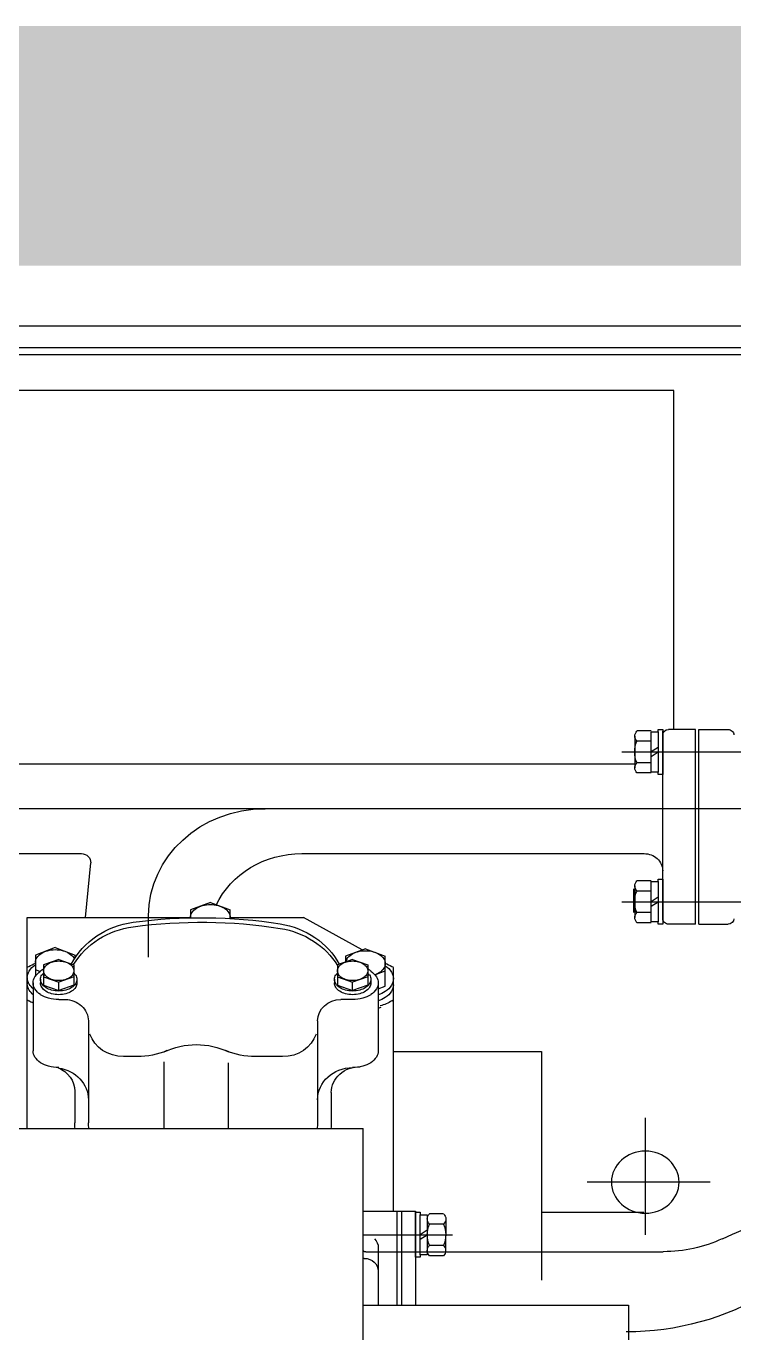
# Model space of a CAD drawing. Header units: millimetres. Extents: x -129 to 3172, y -143 to 919.
# Drawn here: x -51.332 to -51.036, y 35.108 to 35.654 of the extents above; entities that cross this region are included whole.
import ezdxf

# ---------------------------------------------------------------- set-up
doc = ezdxf.new("R2010")
doc.units = ezdxf.units.MM
doc.header["$LTSCALE"] = 0.1
doc.linetypes.add('CENTER', pattern=[2, 1.25, -0.25, 0.25, -0.25])
doc.layers.add('E-GENERAL', color=8, linetype='Continuous')
doc.layers.add('P-PINT VIAL AMARILLA', color=9, linetype='Continuous')

# ---------------------------------------------------------------- blocks, each defined once
blk = doc.blocks.new('AUDIT_I_120515110311-0')
at = {"color": 0}
for points in [[(1.519, 0.42357, -0.010038), (1.519, 0.42374, -0.133256), (1.51959, 0.42592, -0.106756), (1.52149, 0.42799, -0.082828), (1.52413, 0.42927, -0.071352), (1.5275, 0.42975, -0.071352), (1.53087, 0.42927, -0.082828), (1.53351, 0.42799, -0.106756), (1.53541, 0.42592, -0.133256), (1.536, 0.42374, -0.133256)], [(1.536, 0.42374, -0.010038), (1.536, 0.42357, -0.106756)], [(1.58583, 0.40431, -0.033522), (1.58609, 0.40483, -0.106756), (1.58799, 0.4069, -0.082828), (1.59063, 0.40817, -0.071352), (1.594, 0.40866, -0.071352), (1.59737, 0.40817, -0.082828), (1.60001, 0.4069, -0.106756), (1.60191, 0.40483, -0.133256), (1.6025, 0.40265, -0.133256)], [(1.4555, 0.38754, -0.067154), (1.45251, 0.3891, -0.106756), (1.44984, 0.39202, -0.133256), (1.449, 0.3951, -0.133256), (1.44984, 0.39818, -0.106756), (1.45251, 0.4011, -0.002483), (1.45262, 0.40117, -0.071352)]]:
    blk.add_lwpolyline(points, format="xyb", dxfattribs=at)
blk.add_arc((1.46408, 0.2645), 0.004, 121.4115, 123.5573, dxfattribs=at)
blk = doc.blocks.new('grupo electrogeno')
at = {"layer": 'E-GENERAL'}
for p, q in [((-163.29952, 150.21973), (-163.29952, 149.98312)), ((-163.18876, 150.05678), (-163.18876, 150.14607)), ((-163.29952, 150.05678), (-163.18876, 150.05678)), ((-163.29319, 150.03277), (-163.29319, 150.05678)), ((-163.28541, 150.01759), (-163.28541, 150.05678)), ((-163.28346, 150.01759), (-163.28346, 150.05678)), ((-163.27762, 150.01759), (-163.27762, 150.05678)), ((-163.22506, 149.95089), (-163.22506, 150.04639)), ((-163.29952, 150.03723), (-163.29903, 150.03723)), ((-163.29832, 150.03446), (-163.17423, 150.03446)), ((-163.27567, 150.03678), (-163.27762, 150.03678)), ((-163.27762, 150.03678), (-163.27762, 150.01803)), ((-163.27567, 150.0358), (-163.27567, 150.03678)), ((-163.27567, 150.0358), (-163.27567, 150.01902)), ((-163.27275, 150.0358), (-163.27567, 150.0358)), ((-163.27275, 150.02741), (-163.27275, 150.0358)), ((-163.27275, 150.0208), (-163.27275, 150.03402)), ((-163.26594, 150.03616), (-163.27184, 150.03616)), ((-163.26498, 150.02083), (-163.26508, 150.03404)), ((-163.27567, 150.02928), (-163.27275, 150.02741)), ((-163.26594, 150.03187), (-163.27184, 150.03187)), ((-163.27275, 150.02553), (-163.27567, 150.02741)), ((-163.27275, 150.01902), (-163.27275, 150.02741)), ((-163.26594, 150.02294), (-163.27184, 150.02294)), ((-163.18175, 149.97857), (-163.18175, 150.02745)), ((-163.29952, 150.01759), (-163.27762, 150.01759)), ((-163.28687, 150.01759), (-163.28687, 149.91596)), ((-163.27762, 150.01803), (-163.27567, 150.01803)), ((-163.27567, 150.01803), (-163.27567, 150.01902)), ((-163.27567, 150.01902), (-163.27275, 150.01902)), ((-163.26594, 150.01866), (-163.27184, 150.01866)), ((-163.18228, 150.01812), (-163.22506, 150.01812)), ((-163.15459, 150.00544), (-163.20606, 150.00544)), ((-163.74237, 149.98312), (-163.29952, 149.98312)), ((-163.43967, 149.98312), (-163.43967, 149.89496)), ((-163.41989, 149.96748), (-163.41989, 149.98067)), ((-163.41417, 149.93817), (-163.41417, 149.98067)), ((-163.38252, 149.98312), (-163.38252, 149.95521)), ((-163.35568, 149.98312), (-163.35568, 149.9556)), ((-163.3185, 149.93817), (-163.3185, 149.98069)), ((-163.31278, 149.96806), (-163.31278, 149.98069)), ((-163.39372, 149.95305), (-163.39958, 149.95305)), ((-163.3331, 149.95307), (-163.34448, 149.95307)), ((-163.43724, 149.9223), (-163.43724, 149.95071)), ((-163.29319, 149.9223), (-163.29319, 149.95071)), ((-163.28687, 149.95089), (-163.22506, 149.95089)), ((-163.43286, 149.92325), (-163.42653, 149.92546)), ((-163.42653, 149.92925), (-163.42542, 149.92925)), ((-163.42653, 149.92925), (-163.4228, 149.92925)), ((-163.42653, 149.92925), (-163.42391, 149.92925)), ((-163.42021, 149.92325), (-163.42653, 149.92546)), ((-163.42653, 149.92546), (-163.42653, 149.92199)), ((-163.31022, 149.92325), (-163.3039, 149.92546)), ((-163.3039, 149.92925), (-163.30876, 149.92925)), ((-163.3039, 149.92925), (-163.30505, 149.92925)), ((-163.29757, 149.92325), (-163.3039, 149.92546)), ((-163.3039, 149.92546), (-163.3039, 149.92199)), ((-163.29319, 149.92472), (-163.29027, 149.92363)), ((-163.43967, 149.92011), (-163.43967, 149.92263)), ((-163.43627, 149.9107), (-163.43627, 149.91944)), ((-163.43413, 149.92078), (-163.43413, 149.9223)), ((-163.43286, 149.91473), (-163.43286, 149.92325)), ((-163.43286, 149.91978), (-163.42653, 149.92199)), ((-163.42021, 149.91978), (-163.42653, 149.92199)), ((-163.42021, 149.91473), (-163.42021, 149.92325)), ((-163.41972, 149.92321), (-163.41972, 149.92293)), ((-163.41894, 149.92078), (-163.41894, 149.9223)), ((-163.31149, 149.92078), (-163.31149, 149.9223)), ((-163.31022, 149.91473), (-163.31022, 149.92325)), ((-163.31022, 149.92053), (-163.31022, 149.92306)), ((-163.31022, 149.91978), (-163.3039, 149.92199)), ((-163.29757, 149.91978), (-163.3039, 149.92199)), ((-163.29757, 149.91473), (-163.29757, 149.92325)), ((-163.29631, 149.92078), (-163.29631, 149.9223)), ((-163.29457, 149.91893), (-163.29027, 149.91732)), ((-163.29027, 149.92363), (-163.29027, 149.91112)), ((-163.28687, 149.92306), (-163.28687, 149.92053)), ((-163.4344, 149.91759), (-163.43627, 149.91689)), ((-163.42653, 149.91252), (-163.43286, 149.91473)), ((-163.42653, 149.91252), (-163.42021, 149.91473)), ((-163.3039, 149.91252), (-163.31022, 149.91473)), ((-163.30682, 149.91112), (-163.30682, 149.91354)), ((-163.3039, 149.91252), (-163.29757, 149.91473)), ((-163.42799, 149.9076), (-163.43627, 149.9107)), ((-163.42799, 149.9076), (-163.41972, 149.9107)), ((-163.41972, 149.9118), (-163.41972, 149.9107)), ((-163.38906, 149.91158), (-163.38906, 149.89425)), ((-163.29997, 149.90855), (-163.32434, 149.89496)), ((-163.29854, 149.90802), (-163.30682, 149.91112)), ((-163.29854, 149.90802), (-163.29027, 149.91112)), ((-163.17932, 149.89719), (-163.18522, 149.89719)), ((-163.1764, 149.89684), (-163.17932, 149.89684)), ((-163.17932, 149.89684), (-163.17932, 149.88844)), ((-163.17445, 149.89782), (-163.1764, 149.89782)), ((-163.1764, 149.89782), (-163.1764, 149.89684)), ((-163.1764, 149.88005), (-163.1764, 149.89684)), ((-163.17445, 149.87907), (-163.17445, 149.89782)), ((-163.16082, 149.89782), (-163.17202, 149.89782)), ((-163.16082, 149.89782), (-163.16082, 149.81657)), ((-163.15936, 149.89782), (-163.15936, 149.81657)), ((-163.15936, 149.89782), (-163.1472, 149.89782)), ((-163.43967, 149.89496), (-163.37154, 149.89496)), ((-163.41538, 149.89496), (-163.41321, 149.87224)), ((-163.37154, 149.89186), (-163.37154, 149.89512)), ((-163.36327, 149.88876), (-163.37154, 149.89186)), ((-163.36327, 149.88876), (-163.355, 149.89186)), ((-163.355, 149.89512), (-163.355, 149.89186)), ((-163.355, 149.89496), (-163.32434, 149.89496)), ((-163.18662, 149.88309), (-163.18662, 149.89299)), ((-163.18613, 149.88184), (-163.18613, 149.89505)), ((-163.17932, 149.89291), (-163.18522, 149.89291)), ((-163.17445, 149.89559), (-163.17445, 149.81724)), ((-163.19146, 149.88844), (-163.1289, 149.88844)), ((-163.17932, 149.89032), (-163.1764, 149.88844)), ((-163.17932, 149.88844), (-163.17932, 149.88005)), ((-163.1764, 149.88657), (-163.17932, 149.88844)), ((-163.17932, 149.88398), (-163.18522, 149.88398)), ((-163.17932, 149.87969), (-163.18522, 149.87969)), ((-163.17932, 149.88005), (-163.1764, 149.88005)), ((-163.1764, 149.88005), (-163.1764, 149.87907)), ((-163.1764, 149.87907), (-163.17445, 149.87907)), ((-163.47891, 149.86836), (-163.41709, 149.86836)), ((-163.32513, 149.86836), (-163.18224, 149.86836)), ((-163.32513, 149.86836), (-163.26497, 149.86836)), ((-163.08977, 149.84961), (-163.79687, 149.84961)), ((-163.0742, 149.84961), (-163.79687, 149.84961)), ((-163.18613, 149.81934), (-163.18613, 149.83255)), ((-163.17932, 149.83469), (-163.18522, 149.83469)), ((-163.1764, 149.83434), (-163.17932, 149.83434)), ((-163.17932, 149.83434), (-163.17932, 149.82594)), ((-163.17445, 149.83532), (-163.1764, 149.83532)), ((-163.1764, 149.83532), (-163.1764, 149.83434)), ((-163.1764, 149.81755), (-163.1764, 149.83434)), ((-163.17445, 149.81657), (-163.17445, 149.83532)), ((-163.50547, 149.83086), (-163.18613, 149.83086)), ((-163.50547, 149.83086), (-163.26886, 149.83086)), ((-163.19146, 149.82594), (-163.1289, 149.82594)), ((-163.17932, 149.83041), (-163.18522, 149.83041)), ((-163.17932, 149.82782), (-163.1764, 149.82594)), ((-163.17932, 149.82594), (-163.17932, 149.81755)), ((-163.1764, 149.82407), (-163.17932, 149.82594)), ((-163.17932, 149.82148), (-163.18522, 149.82148)), ((-163.17932, 149.81719), (-163.18522, 149.81719)), ((-163.17932, 149.81755), (-163.1764, 149.81755)), ((-163.1764, 149.81755), (-163.1764, 149.81657)), ((-163.1764, 149.81657), (-163.17445, 149.81657)), ((-163.16082, 149.81657), (-163.17202, 149.81657)), ((-163.16987, 149.81657), (-163.16987, 149.67509)), ((-163.15936, 149.81657), (-163.1472, 149.81657)), ((-163.16987, 149.67509), (-163.63219, 149.67509)), ((-163.64309, 149.66009), (-163.09805, 149.66009)), ((-163.63998, 149.65723), (-163.09805, 149.65723)), ((-161.87655, 149.6483), (-164.79645, 149.6483))]:
    blk.add_line(p, q, dxfattribs=at)
at = {"layer": 'E-GENERAL', "linetype": 'CENTER'}
blk.add_line((-163.29952, 150.02741), (-163.26222, 150.02741), dxfattribs=at)
at = {"layer": 'E-GENERAL'}
for centre, major_axis, ratio, start_param, end_param in [((-163.18967, 149.96973), (0.10706, 0), 0.91735, 0.986483, 1.570796), ((-163.29903, 150.04259), (0.00584, 0), 0.91735, 4.712389, 6.283185), ((-163.29832, 150.03268), (-0.00132, 0.00132), 1, -0.785398, -0.159344), ((-163.26931, 150.03402), (-0.00344, 0), 0.91735, -0.745158, 0.745158), ((-163.26852, 150.03402), (-0.00344, 0), 0.91735, 2.403147, 3.893463), ((-163.17423, 149.98446), (0.0545, 0), 0.91735, 1.101511, 1.570796), ((-163.29903, 150.03277), (-0.00584, 0), 0.91735, 2.378395, 3.141593), ((-163.25933, 150.02741), (-0.01343, 0), 0.91735, -0.370889, 0.370889), ((-163.27845, 150.02735), (-0.01343, 0), 0.91735, 2.777416, 3.519194), ((-163.07651, 150.16125), (0.16157, 0), 0.91735, 4.243104, 4.712389), ((-163.26931, 150.0208), (-0.00344, 0), 0.91735, -0.745158, 0.745158), ((-163.26842, 150.0208), (0.00344, 0), 0.91735, -0.738446, 0.751871), ((-163.18175, 150.00544), (0.01411, 0), 0.91735, 3.141593, 9.424778), ((-163.39957, 149.98067), (0.02031, 0), 0.91735, 3.009733, 3.141593), ((-163.39957, 149.98067), (0.0146, 0), 0.91735, 2.957627, 3.141593), ((-163.3331, 149.98069), (0.0146, 0), 0.91735, 0, 0.182521), ((-163.3331, 149.98069), (-0.02031, 0), 0.91735, 3.141593, 3.272422), ((-163.42877, 149.97105), (-0.0146, 0), 0.91735, 1.724737, 3.141593), ((-163.3039, 149.97105), (0.0146, 0), 0.91735, 3.141593, 4.712389), ((-163.3011, 149.96806), (-0.01168, 0), 0.91735, 0, 1.601705), ((-163.43157, 149.96748), (0.01168, 0), 0.91735, -1.162116, 0), ((-163.42762, 149.9472), (0.01124, 0), 0.91735, 1.85572, 2.186276), ((-163.42653, 149.94381), (-0.01509, 0), 0.91735, -1.570796, -1.285872), ((-163.3039, 149.94381), (0.01509, 0), 0.91735, 1.285872, 1.570796), ((-163.30282, 149.9472), (-0.01124, 0), 0.91735, 4.096909, 4.427465), ((-163.4318, 149.95071), (-0.00544, 0), 0.91735, -0.529903, 0), ((-163.42927, 149.94935), (0.00837, 0), 0.91735, 2.186276, 2.61169), ((-163.39957, 149.93966), (0.0146, 0), 0.91735, 1.571108, 2.839182), ((-163.39372, 149.92627), (-0.0292, 0), 0.91735, 4.277457, 4.712701), ((-163.34447, 149.92628), (0.0292, 0), 0.91735, 1.571108, 2.006353), ((-163.3331, 149.93968), (-0.0146, 0), 0.91735, 3.44311, 4.712701), ((-163.30116, 149.94935), (-0.00837, 0), 0.91735, 3.671495, 4.096909), ((-163.29863, 149.95071), (0.00544, 0), 0.91735, 0, 0.529903), ((-163.36911, 149.97485), (-0.0292, 0), 0.91735, 1.093551, 2.048665), ((-163.42391, 149.93817), (-0.00973, 0), 0.91735, 1.570796, 3.141593), ((-163.30876, 149.93817), (0.00973, 0), 0.91735, 3.141593, 4.712389), ((-163.43198, 149.92066), (0.00823, 0.00823), 1, 1.442088, 1.512379), ((-163.42957, 149.91753), (0.01634, 0), 0.91735, 2.059348, 2.186276), ((-163.29736, 149.91923), (-0.01226, 0), 0.91735, 4.096909, 4.365124), ((-163.29736, 149.91923), (-0.01226, 0), 0.91735, 4.096909, 4.365124), ((-163.29736, 149.91923), (-0.01226, 0), 0.91735, 4.096909, 4.365124), ((-163.29854, 149.9126), (0.01484, 0.01484), 1, 0.476347, 0.517816), ((-163.29697, 149.91753), (0.01634, 0), 0.91735, 0.955317, 1.285872), ((-163.29456, 149.92066), (0.00823, 0.00823), 1, 0.058417, 0.128708), ((-163.43374, 149.92263), (0.00593, 0), 0.91735, 2.61169, 3.141593), ((-163.43098, 149.92115), (-0.00913, 0), 0.91735, -0.815492, -0.529903), ((-163.43098, 149.91863), (-0.00913, 0), 0.91735, -0.815492, -0.529903), ((-163.4318, 149.9223), (-0.00544, 0), 0.91735, -0.529903, 0), ((-163.42927, 149.92094), (0.00837, 0), 0.91735, 2.186276, 2.61169), ((-163.43027, 149.9223), (-0.00386, 0), 0.91735, -0.529903, 0), ((-163.42762, 149.9188), (0.01124, 0), 0.91735, 1.85572, 2.186276), ((-163.42848, 149.92134), (-0.00594, 0), 0.91735, -0.955317, -0.529903), ((-163.42848, 149.91982), (-0.00594, 0), 0.91735, -0.955317, -0.529903), ((-163.4273, 149.91982), (-0.00797, 0), 0.91735, -1.285872, -0.955317), ((-163.4273, 149.91829), (-0.00797, 0), 0.91735, -1.285872, -0.955317), ((-163.42653, 149.9154), (0.01509, 0), 0.91735, 1.570796, 1.85572), ((-163.42653, 149.91741), (0.0107, 0), 0.91735, 1.570796, 1.85572), ((-163.42653, 149.91589), (0.0107, 0), 0.91735, 1.570796, 1.85572), ((-163.42653, 149.91741), (0.0107, 0), 0.91735, 1.285872, 1.570796), ((-163.42653, 149.91589), (0.0107, 0), 0.91735, 1.285872, 1.570796), ((-163.42577, 149.91982), (-0.00797, 0), 0.91735, 4.096909, 4.427465), ((-163.42577, 149.91829), (-0.00797, 0), 0.91735, 4.096909, 4.427465), ((-163.42459, 149.92134), (0.00594, 0), 0.91735, 0.529903, 0.955317), ((-163.42459, 149.91982), (-0.00594, 0), 0.91735, 3.671495, 4.096909), ((-163.4228, 149.9223), (-0.00386, 0), 0.91735, 3.141593, 3.671495), ((-163.30763, 149.9223), (0.00386, 0), 0.91735, 2.61169, 3.141593), ((-163.30584, 149.92134), (0.00594, 0), 0.91735, 2.186276, 2.61169), ((-163.30584, 149.91982), (-0.00594, 0), 0.91735, -0.955317, -0.529903), ((-163.30467, 149.91982), (-0.00797, 0), 0.91735, -1.285872, -0.955317), ((-163.30467, 149.91829), (-0.00797, 0), 0.91735, -1.285872, -0.955317), ((-163.3039, 149.91741), (-0.0107, 0), 0.91735, -1.570796, -1.285872), ((-163.3039, 149.91589), (-0.0107, 0), 0.91735, -1.570796, -1.285872), ((-163.3039, 149.9154), (-0.01509, 0), 0.91735, 4.427465, 4.712389), ((-163.3039, 149.91741), (0.0107, 0), 0.91735, 1.285872, 1.570796), ((-163.3039, 149.91589), (0.0107, 0), 0.91735, 1.285872, 1.570796), ((-163.30313, 149.91982), (-0.00797, 0), 0.91735, 4.096909, 4.427465), ((-163.30313, 149.91829), (-0.00797, 0), 0.91735, 4.096909, 4.427465), ((-163.30282, 149.9188), (-0.01124, 0), 0.91735, 4.096909, 4.427465), ((-163.30196, 149.92134), (0.00594, 0), 0.91735, 0.529903, 0.955317), ((-163.30196, 149.91982), (-0.00594, 0), 0.91735, 3.671495, 4.096909), ((-163.30016, 149.9223), (-0.00386, 0), 0.91735, 3.141593, 3.671495), ((-163.30116, 149.92094), (-0.00837, 0), 0.91735, 3.671495, 4.096909), ((-163.29863, 149.9223), (0.00544, 0), 0.91735, 0, 0.529903), ((-163.29556, 149.92157), (0.00913, 0), 0.91735, 0.529903, 0.955317), ((-163.29556, 149.92157), (0.00913, 0), 0.91735, 0.529903, 0.955317), ((-163.29556, 149.92157), (0.00913, 0), 0.91735, 0.529903, 0.955317), ((-163.2928, 149.92306), (-0.00593, 0), 0.91735, 3.141593, 3.671495), ((-163.2928, 149.92306), (-0.00593, 0), 0.91735, 3.141593, 3.671495), ((-163.2928, 149.92306), (-0.00593, 0), 0.91735, 3.141593, 3.671495), ((-163.43374, 149.92011), (0.00593, 0), 0.91735, 2.61169, 3.141593), ((-163.43374, 149.92011), (-0.00593, 0), 0.91735, 0, 0.529903), ((-163.4318, 149.9223), (-0.00544, 0), 0.91735, 0, 0.529903), ((-163.42927, 149.92366), (-0.00837, 0), 0.91735, 0.529903, 0.955317), ((-163.43027, 149.92078), (-0.00386, 0), 0.91735, -0.529903, 0), ((-163.43027, 149.92078), (-0.00386, 0), 0.91735, 0, 0.529903), ((-163.42848, 149.92174), (0.00401, 0.00401), 1, 2.84929, 3.077178), ((-163.42965, 149.91725), (0.00321, 0), 0.91735, 2.61169, 3.141593), ((-163.42815, 149.91645), (0.00495, 0), 0.91735, 2.186276, 2.61169), ((-163.42717, 149.91518), (0.00664, 0), 0.91735, 1.85572, 2.186276), ((-163.42653, 149.91318), (-0.00892, 0), 0.91735, 4.712389, 4.997313), ((-163.42653, 149.91318), (0.00892, 0), 0.91735, 1.285872, 1.570796), ((-163.42589, 149.91518), (0.00664, 0), 0.91735, 0.955317, 1.285872), ((-163.42492, 149.91645), (0.00495, 0), 0.91735, 0.529903, 0.955317), ((-163.42342, 149.91725), (-0.00321, 0), 0.91735, 3.141593, 3.671495), ((-163.42459, 149.92174), (0.00401, 0.00401), 1, 4.776803, 5.004691), ((-163.4228, 149.92078), (-0.00386, 0), 0.91735, 3.141593, 3.671495), ((-163.4228, 149.92078), (0.00386, 0), 0.91735, -0.529903, 0), ((-163.30763, 149.92078), (-0.00386, 0), 0.91735, -0.529903, 0), ((-163.30763, 149.92078), (0.00386, 0), 0.91735, 3.141593, 3.671495), ((-163.30584, 149.92174), (-0.00401, 0.00401), 1, 1.278494, 1.506382), ((-163.30701, 149.91725), (0.00321, 0), 0.91735, 2.61169, 3.141593), ((-163.30552, 149.91645), (-0.00495, 0), 0.91735, -0.955317, -0.529903), ((-163.30454, 149.91518), (0.00664, 0), 0.91735, 1.85572, 2.186276), ((-163.3039, 149.91318), (0.00892, 0), 0.91735, 1.570796, 1.85572), ((-163.3039, 149.91318), (0.00892, 0), 0.91735, 1.285872, 1.570796), ((-163.30326, 149.91518), (-0.00664, 0), 0.91735, 4.096909, 4.427465), ((-163.30228, 149.91645), (0.00495, 0), 0.91735, 0.529903, 0.955317), ((-163.30079, 149.91725), (-0.00321, 0), 0.91735, 3.141593, 3.671495), ((-163.30196, 149.92174), (0.00401, 0.00401), 1, 4.776803, 5.004691), ((-163.30016, 149.92078), (-0.00386, 0), 0.91735, 3.141593, 3.671495), ((-163.30016, 149.92078), (0.00386, 0), 0.91735, -0.529903, 0), ((-163.30116, 149.92366), (0.00837, 0), 0.91735, -0.955317, -0.529903), ((-163.29771, 149.91151), (-0.00868, 0), 0.91735, 4.096909, 4.341913), ((-163.29863, 149.9223), (-0.00544, 0), 0.91735, 2.61169, 3.141593), ((-163.43198, 149.92461), (0.00823, 0.00823), 1, 3.20001, 3.270301), ((-163.42957, 149.92773), (-0.01634, 0), 0.91735, 0.955317, 1.149191), ((-163.43098, 149.92159), (0.00913, 0), 0.91735, 3.671495, 4.094986), ((-163.42762, 149.92581), (0.0076, 0.0076), 1, 3.270301, 3.405049), ((-163.42965, 149.91725), (0.00321, 0), 0.91735, 3.141593, 3.671495), ((-163.42815, 149.91805), (0.00495, 0), 0.91735, 3.671495, 4.096909), ((-163.42717, 149.91932), (0.00664, 0), 0.91735, 4.096909, 4.427465), ((-163.42653, 149.92133), (0.00892, 0), 0.91735, 4.427465, 4.712389), ((-163.42653, 149.92133), (-0.00892, 0), 0.91735, 1.570796, 1.85572), ((-163.42589, 149.91932), (-0.00664, 0), 0.91735, 1.85572, 2.186276), ((-163.42492, 149.91805), (-0.00495, 0), 0.91735, 2.186276, 2.61169), ((-163.39052, 149.9279), (-0.03407, 0), 0.91735, 0.447716, 1.424824), ((-163.42342, 149.91725), (-0.00321, 0), 0.91735, 2.61169, 3.141593), ((-163.39052, 149.92979), (0.03407, 0), 0.91735, 3.646318, 4.566417), ((-163.33991, 149.93036), (-0.03407, 0), 0.91735, 1.741318, 2.628904), ((-163.33991, 149.92847), (0.03407, 0), 0.91735, -1.400274, -0.464833), ((-163.30701, 149.91725), (0.00321, 0), 0.91735, 3.141593, 3.671495), ((-163.30552, 149.91805), (0.00495, 0), 0.91735, 3.671495, 4.096909), ((-163.30454, 149.91932), (0.00664, 0), 0.91735, 4.096909, 4.427465), ((-163.30261, 149.91422), (0.00284, 0.00284), 1, 2.525437, 2.84929), ((-163.3039, 149.92133), (-0.00892, 0), 0.91735, 1.285872, 1.570796), ((-163.3039, 149.92133), (-0.00892, 0), 0.91735, 1.570796, 1.85572), ((-163.30326, 149.91932), (0.00664, 0), 0.91735, -1.285872, -0.955317), ((-163.30228, 149.91805), (-0.00495, 0), 0.91735, 2.186276, 2.61169), ((-163.30079, 149.91725), (-0.00321, 0), 0.91735, 2.61169, 3.141593), ((-163.30282, 149.92581), (0.0076, 0.0076), 1, 4.448933, 4.583681), ((-163.29643, 149.91317), (0.00647, 0), 0.91735, 0.529903, 0.955317), ((-163.29448, 149.91422), (0.0042, 0), 0.91735, 0, 0.529903), ((-163.29448, 149.91422), (-0.0042, 0), 0.91735, 2.61169, 3.141593), ((-163.29697, 149.92773), (0.01634, 0), 0.91735, -1.148812, -0.955317), ((-163.29456, 149.92461), (-0.00823, 0.00823), 1, 3.012884, 3.083175), ((-163.30066, 149.91527), (0.00647, 0), 0.91735, 3.671495, 4.096909), ((-163.29938, 149.91693), (0.00868, 0), 0.91735, 4.096909, 4.427465), ((-163.29854, 149.91955), (-0.01166, 0), 0.91735, 1.285872, 1.570796), ((-163.29854, 149.91955), (0.01166, 0), 0.91735, 4.712389, 4.997313), ((-163.29771, 149.91693), (-0.00868, 0), 0.91735, 1.85572, 2.186276), ((-163.29643, 149.91527), (-0.00647, 0), 0.91735, 2.186276, 2.61169), ((-163.36716, 150.07555), (0.19466, 0), 0.91735, 4.566417, 4.882911), ((-163.36716, 150.07365), (0.19466, 0), 0.91735, 4.566417, 4.882911), ((-163.18268, 149.89505), (-0.00344, 0), 0.91735, -0.745158, 0.745158), ((-163.17202, 149.89559), (0.00243, 0), 0.91735, 1.570796, 3.141593), ((-163.1472, 149.89559), (0.00243, 0), 0.91735, 0, 1.570796), ((-163.3404, 149.89425), (0.04866, 0), 0.91735, 3.141593, 4.712389), ((-163.1727, 149.88844), (-0.01343, 0), 0.91735, -0.370889, 0.370889), ((-163.32513, 149.90407), (0.03893, 0), 0.91735, 3.551702, 4.712389), ((-163.18268, 149.88184), (0.00344, 0), 0.91735, 2.396434, 3.886751), ((-163.18224, 149.8755), (-0.00779, 0), 0.91735, 1.570796, 3.141593), ((-163.41709, 149.87193), (0.00389, 0), 0.91735, 4.712389, 6.370452), ((-163.18268, 149.83255), (0.00344, 0), 0.91735, 2.396434, 3.886751), ((-163.1727, 149.82594), (0.01343, 0), 0.91735, 2.770704, 3.512482), ((-163.18268, 149.81934), (0.00344, 0), 0.91735, 2.396434, 3.886751), ((-163.17202, 149.8188), (-0.00243, 0), 0.91735, 0, 1.570796), ((-163.1472, 149.8188), (-0.00243, 0), 0.91735, 1.570796, 3.141593)]:
    blk.add_ellipse(centre, major_axis=major_axis, ratio=ratio, start_param=start_param, end_param=end_param, dxfattribs=at)
at = {"layer": 'E-GENERAL', "xscale": 0.9732999999998808, "yscale": 0.8928571428571102, "rotation": 180}
blk.add_blockref('AUDIT_I_120515110311-0', (-161.87655, 150.2733), dxfattribs=at)
blk = doc.blocks.new('A$C1F186A80')
at = {"xscale": -1, "rotation": 180}
blk.add_blockref('grupo electrogeno', (165.30672, 151.35615), dxfattribs=at)

msp = doc.modelspace()

# ---------------------------------------------------------------- linework, layer by layer
at = {"layer": 'P-PINT VIAL AMARILLA', "const_width": 0.1}
msp.add_lwpolyline([(-52.74195, 35.60373), (-52.74195, 34.20373), (-49.70997, 34.20373), (-49.70997, 35.60373)], close=True, dxfattribs=at)

# ---------------------------------------------------------------- block references
msp.add_blockref('A$C1F186A80', (-53.1984, 33.82066))

doc.saveas('drawing.dxf')
